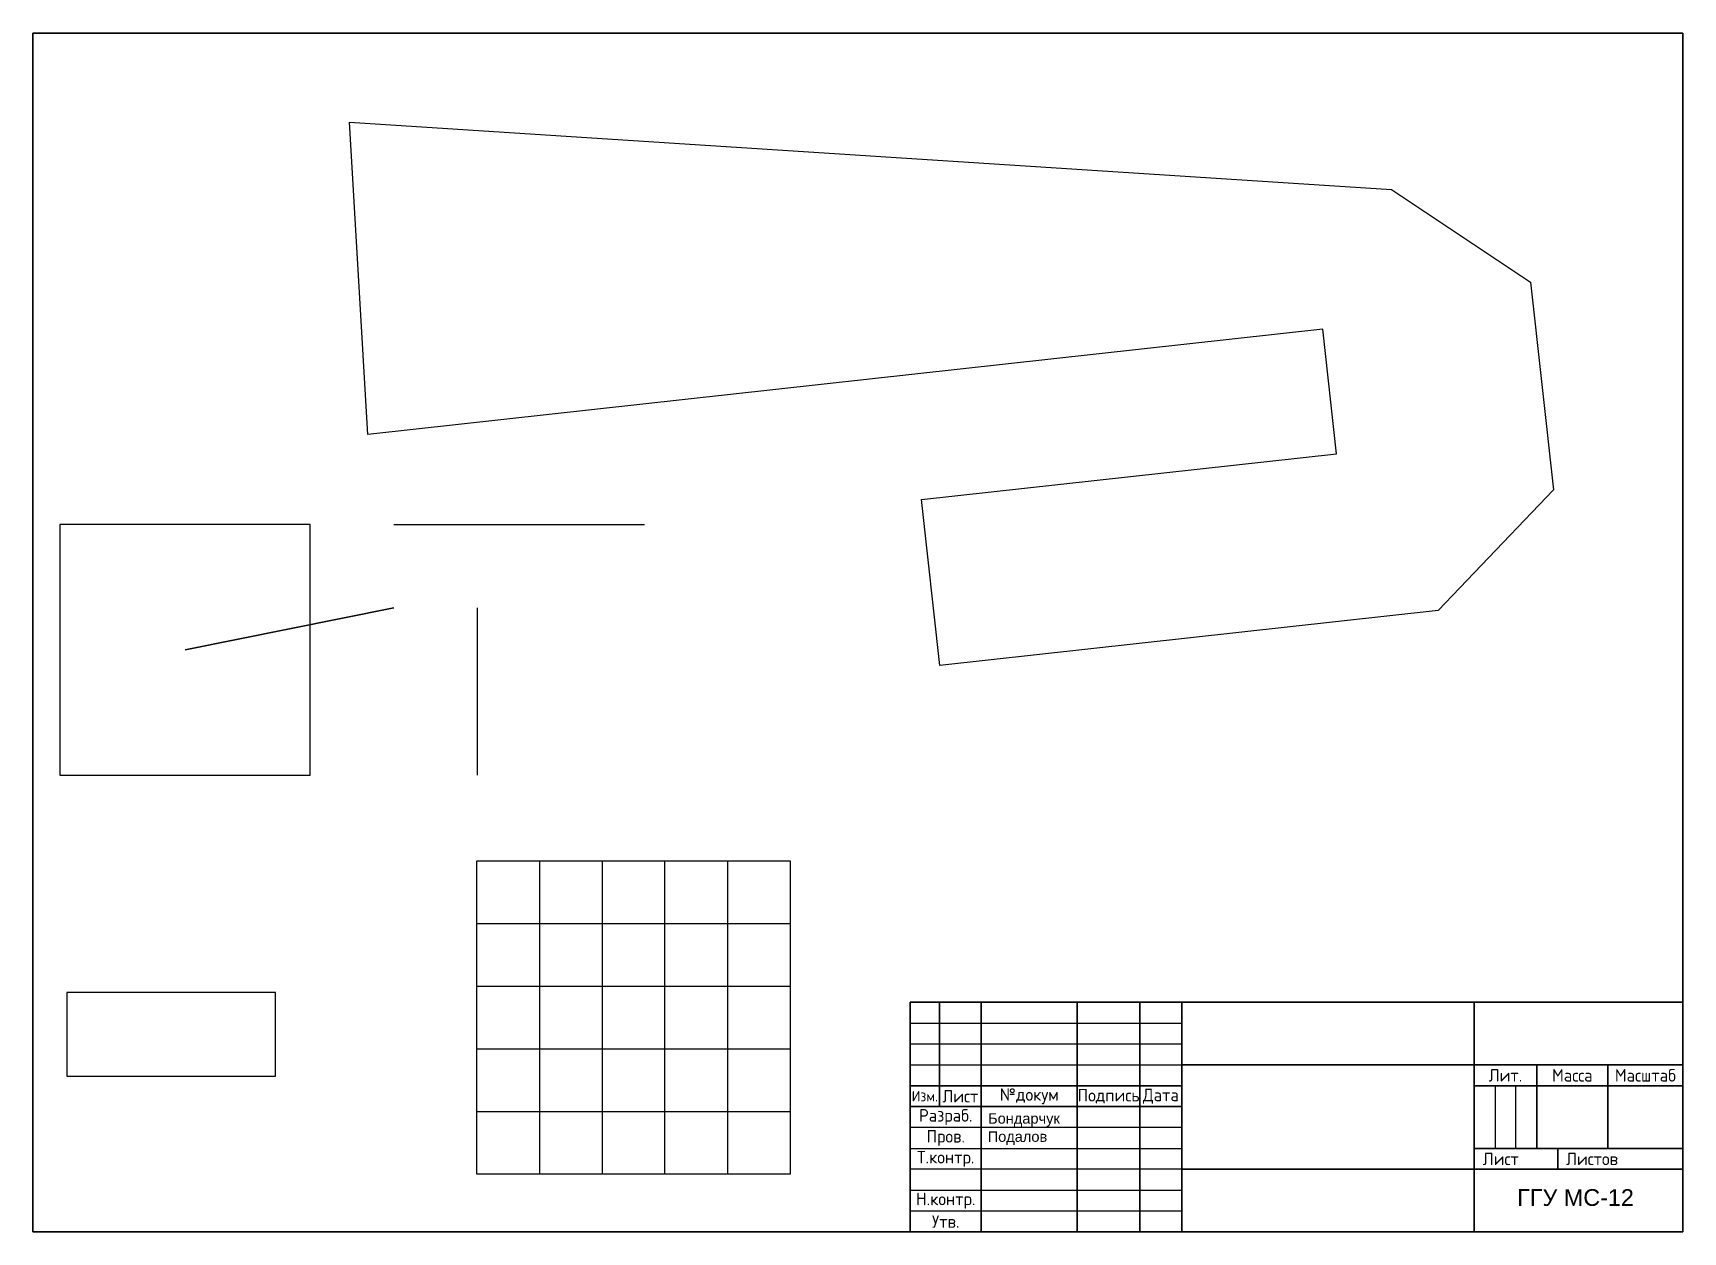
# Model space of a CAD drawing. Header units: millimetres. Extents: x 10 to 405, y 0 to 287.
import ezdxf

# ---------------------------------------------------------------- set-up
doc = ezdxf.new("R2010")
doc.units = ezdxf.units.MM
doc.layers.add('Контур', color=7, linetype='Continuous', lineweight=30)
doc.layers.add('Рамка', color=7, linetype='Continuous')
doc.styles.add('GOST-2.304_Type-B', font='GOST Common.ttf')
doc.styles.get("Standard").update_dxf_attribs({"font": 'arial.ttf'})

msp = doc.modelspace()

# ---------------------------------------------------------------- linework, layer by layer
for p, q in [((85.74, 265.68), (335.22, 249.55)), ((90.18, 190.88), (85.74, 265.68)), ((335.22, 249.55), (368.5, 227.36)), ((368.5, 227.36), (373.98, 177.66)), ((318.79, 216.12), (90.18, 190.88)), ((322.08, 186.3), (318.79, 216.12)), ((222.68, 175.33), (322.08, 186.3)), ((227.07, 135.57), (222.68, 175.33)), ((373.98, 177.66), (346.35, 148.74)), ((96.39, 169.37), (156.39, 169.37)), ((116.39, 109.37), (116.39, 149.37)), ((346.35, 148.74), (227.07, 135.57)), ((116.24, 28.85), (116.24, 88.85)), ((116.24, 88.85), (191.24, 88.85)), ((131.24, 88.85), (131.24, 13.85)), ((146.24, 88.85), (146.24, 13.85)), ((161.24, 13.85), (161.24, 88.85)), ((176.24, 88.85), (176.24, 13.85)), ((191.24, 88.85), (191.24, 13.85)), ((116.24, 73.85), (191.24, 73.85)), ((68.08, 57.29), (18.08, 57.29)), ((18.08, 57.29), (18.08, 37.29)), ((68.08, 37.29), (68.08, 57.29)), ((116.24, 58.85), (191.24, 58.85)), ((116.24, 43.85), (191.24, 43.85)), ((18.08, 37.29), (68.08, 37.29)), ((116.24, 13.85), (116.24, 28.85)), ((116.24, 28.85), (191.24, 28.85)), ((191.24, 13.85), (116.24, 13.85))]:
    msp.add_line(p, q)
msp.add_lwpolyline([(16.39, 109.37), (76.39, 109.37), (76.39, 169.37), (16.39, 169.37)], close=True)
at = {"layer": 'Контур'}
msp.add_line((96.39, 149.37), (46.39, 139.37), dxfattribs=at)
at = {"layer": 'Рамка', "lineweight": 30}
for p, q in [((405, 287), (10, 287)), ((10, 287), (10, 0)), ((405, 0), (405, 287)), ((405, 55), (220, 55)), ((220, 55), (220, 0)), ((227, 55), (227, 30)), ((237, 0), (237, 55)), ((260, 55), (260, 0)), ((275, 0), (275, 55)), ((285, 55), (285, 0)), ((355, 55), (355, 0)), ((405, 40), (285, 40)), ((370, 40), (370, 20)), ((387, 20), (387, 40)), ((285, 35), (220, 35)), ((405, 35), (355, 35)), ((220, 30), (285, 30)), ((405, 20), (355, 20)), ((375, 20), (375, 15)), ((405, 15), (285, 15)), ((10, 0), (405, 0))]:
    msp.add_line(p, q, dxfattribs=at)
at = {"layer": 'Рамка'}
for p, q in [((405, 0), (405, 55)), ((220, 50), (285, 50)), ((285, 45), (220, 45)), ((220, 40), (285, 40)), ((405, 40), (405, 35)), ((360, 35), (360, 20)), ((365, 20), (365, 35)), ((285, 25), (220, 25)), ((260, 25), (260, 20)), ((285, 25), (285, 20)), ((220, 20), (285, 20)), ((365, 20), (375, 20)), ((405, 15), (405, 20)), ((405, 20), (405, 15)), ((285, 15), (220, 15)), ((220, 10), (285, 10)), ((285, 5), (220, 5)), ((405, 0), (220, 0)), ((220, 0), (405, 0))]:
    msp.add_line(p, q, dxfattribs=at)

# ---------------------------------------------------------------- texts
at = {"layer": 'Рамка', "style": 'GOST-2.304_Type-B'}
for s, width, insert, char_height, attachment_point in [('Лит.', 15, (362.5, 37.5), 3, 5), ('Масса', 17, (378.5, 37.5), 3, 5), ('Масштаб', 18, (396, 37.5), 3, 5), ('Изм.', 7, (223.5, 32.5), 2.5, 5), ('Лист', 10, (232, 32.5), 3, 5), ('№докум', 23, (248.5, 32.5), 3, 5), ('Подпись', 15, (267.5, 32.5), 3, 5), ('Дата', 10, (280, 32.5), 3, 5), ('Разраб.', 17, (228.5, 27.5), 3, 5), ('Пров.', 17, (228.5, 22.5), 3, 5), ('Т.контр.', 17, (228.5, 17.5), 3, 5), ('Листов', 27.9989, (377, 17.5), 3, 4), ('Н.контр.', 17, (228.5, 7.5), 3, 5), ('Утв.', 17, (228.5, 2.5), 3, 5)]:
    msp.add_mtext_dynamic_manual_height_columns(s, width=width, gutter_width=12.5, heights=[0], dxfattribs=dict(at, insert=insert, char_height=char_height, attachment_point=attachment_point))
at = {"layer": 'Рамка', "char_height": 2.5, "attachment_point": 1}
for s, insert in [('Бондарчук', (238.64, 28.43)), ('Подалов', (238.54, 24.08))]:
    msp.add_mtext(s, dxfattribs=dict(at, insert=insert))
at = {"layer": 'Рамка', "insert": (357.07, 17.5), "char_height": 3, "width": 17.8537, "attachment_point": 4, "style": 'GOST-2.304_Type-B'}
msp.add_mtext('Лист', dxfattribs=at)
at = {"layer": 'Рамка', "insert": (365.32, 10.25), "char_height": 4, "width": 34.8224, "attachment_point": 1}
msp.add_mtext('ГГУ МС-12', dxfattribs=at)

doc.saveas('drawing.dxf')
